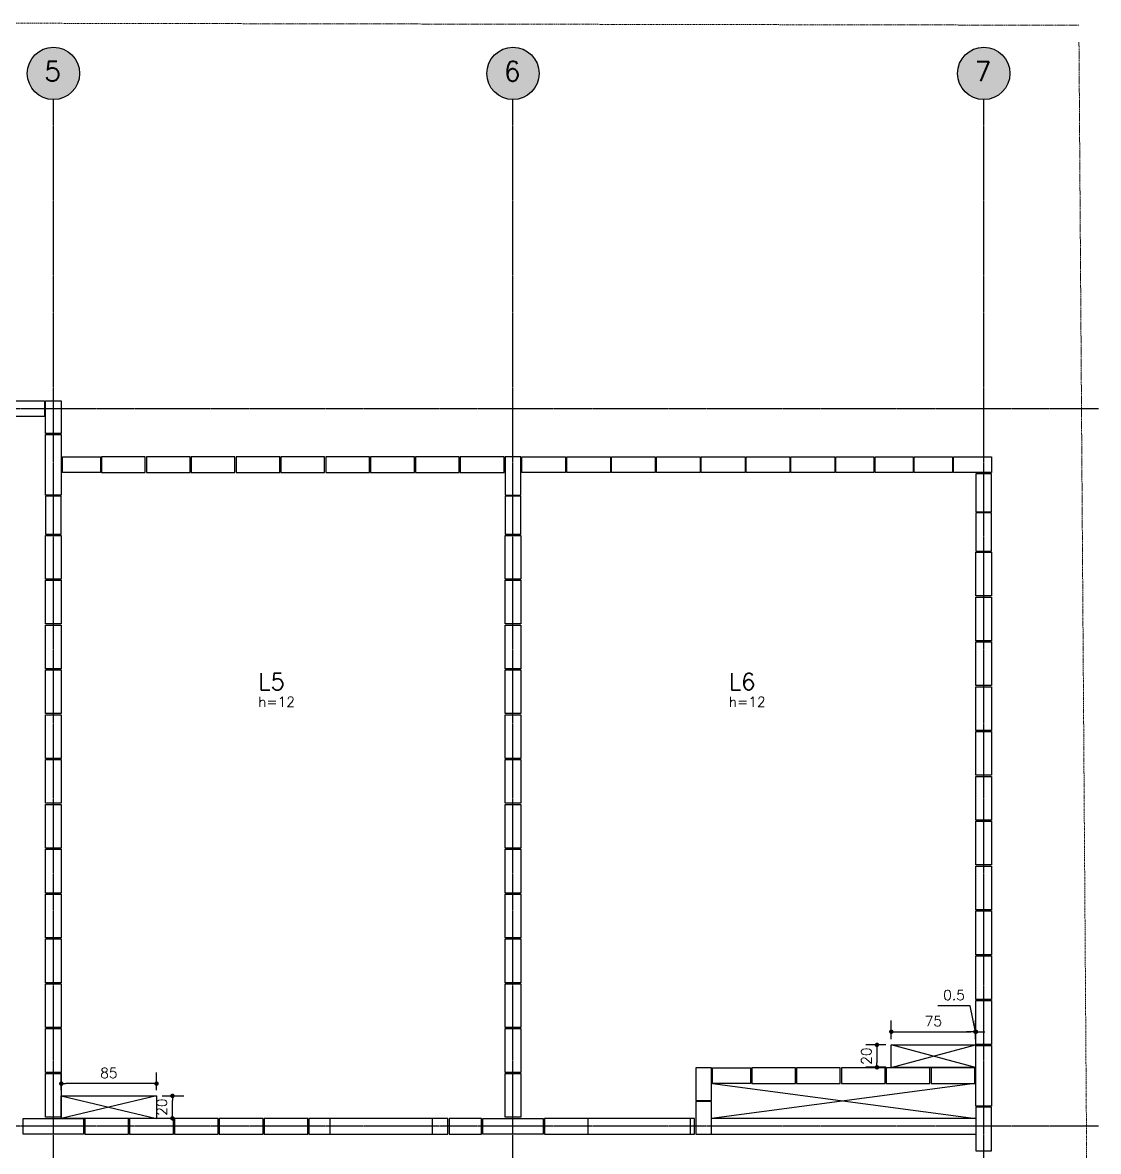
# Model space of a CAD drawing. Extents: x -856 to 20282, y 14720 to 28231.
# Drawn here: x 13605 to 14564, y 24350 to 25357 of the extents above; entities that cross this region are included whole.
import ezdxf

# ---------------------------------------------------------------- set-up
doc = ezdxf.new("R2010")
doc.units = 0
doc.linetypes.add('AXES', pattern=[0.54, 0.3, -0.08, 0.08, -0.08])
doc.linetypes.add('Double dash', pattern=[55, 20, -5, 10, -5, 10, -5])
doc.layers.get('0').update_dxf_attribs({"linetype": 'CONTINUOUS'})
doc.layers.get('Defpoints').update_dxf_attribs({"linetype": 'CONTINUOUS'})
for name, color, linetype in [('COTA', 1, 'CONTINUOUS'), ('EIXOS', 1, 'AXES'), ('H4', 254, 'CONTINUOUS'), ('IND-EIXOS', 2, 'CONTINUOUS'), ('L-D', 2, 'CONTINUOUS'), ('L-N', 4, 'CONTINUOUS'), ('PENA_1', 1, 'CONTINUOUS'), ('TEXT-EIXOS', 3, 'CONTINUOUS'), ('VIGA', 3, 'CONTINUOUS')]:
    doc.layers.add(name, color=color, linetype=linetype)
doc.layers.add('TLV-DVI-___-CNT', color=7, linetype='Double dash', lineweight=9)
doc.styles.add('COTA', font='romans.shx')
doc.styles.get("Standard").update_dxf_attribs({"font": 'ROMANS.SHX'})
doc.styles.add('Texto1', font='romans.shx', dxfattribs={"height": 9})
doc.dimstyles.new('forma', dxfattribs={"dimscale": 5, "dimtxt": 1.8, "dimasz": 0.8, "dimexe": 2, "dimexo": 1, "dimgap": 1, "dimtad": 1, "dimdec": 1, "dimzin": 9, "dimdsep": 46, "dimtxsty": 'COTA', "dimblk1": 'DOT', "dimblk2": 'DOT', "dimsah": 1, "dimcen": 0, "dimdle": 1, "dimclrd": 256, "dimclre": 256, "dimclrt": 2, "dimadec": 0, "dimazin": 0, "dimtfac": 1, "dimtdec": 0, "dimtmove": 0, "dimatfit": 3, "dimfxl": 1, "dimtolj": 1, "dimtzin": 0, "dimarcsym": 0})

# ---------------------------------------------------------------- blocks, each defined once
blk = doc.blocks.new('Family - ___-2103959-PLANTA INFERIOR 2')
at = {"layer": 'TLV-DVI-___-CNT', "color": 1, "true_color": 0xff0000}
for p, q in [((-30001, 10030), (-17649, 10007)), ((-17579, -196), (-17648, 9857))]:
    blk.add_line(p, q, dxfattribs=at)
blk = doc.blocks.new('A$C8a1ee3b4')
at = {"layer": 'TLV-DVI-___-CNT', "color": 1, "true_color": 0xff0000, "xscale": 0.1, "yscale": 0.1, "zscale": 0.1}
blk.add_blockref('Family - ___-2103959-PLANTA INFERIOR 2', (4865.2, 1037.1), dxfattribs=at)
blk = doc.blocks.new('_Dot')
at = {"color": 0, "linetype": 'ByBlock', "lineweight": -2}
blk.add_line((-0.5, 0), (-1, 0), dxfattribs=at)
at = {"color": 0, "linetype": 'ByBlock', "const_width": 0.5}
blk.add_lwpolyline([(-0.25, 0, 1), (0.25, 0, 1)], format="xyb", close=True, dxfattribs=at)
blk = doc.blocks.new('*D639')
at = {"layer": 'COTA', "lineweight": -2, "transparency": 16777216}
for p, q in [((13729.1, 24399.9), (13748.3, 24399.9)), ((13738.3, 24383.9), (13738.3, 24395.9)), ((13729.1, 24379.9), (13748.3, 24379.9))]:
    blk.add_line(p, q, dxfattribs=at)
at = {"layer": 'Defpoints', "color": 0, "transparency": 16777216}
for p in [(13724.1, 24399.9), (13738.3, 24399.9), (13724.1, 24379.9)]:
    blk.add_point(p, dxfattribs=at)
at = {"layer": 'COTA', "lineweight": -2, "transparency": 16777216, "xscale": 4, "yscale": 4, "zscale": 4}
for p, rotation in [((13738.3, 24399.9), 90), ((13738.3, 24379.9), 270)]:
    blk.add_blockref('_Dot', p, dxfattribs=dict(at, rotation=rotation))
at = {"layer": 'COTA', "color": 2, "transparency": 16777216, "insert": (13728.8, 24389.9), "char_height": 9, "attachment_point": 5, "rotation": 90, "style": 'COTA'}
blk.add_mtext('\\A1;20 ', dxfattribs=at)
blk = doc.blocks.new('*D640')
at = {"layer": 'COTA', "lineweight": -2, "transparency": 16777216}
for p, q in [((13639.1, 24404.9), (13639.1, 24420.8)), ((13724.1, 24404.9), (13724.1, 24420.8)), ((13720.1, 24410.8), (13643.1, 24410.8))]:
    blk.add_line(p, q, dxfattribs=at)
at = {"layer": 'Defpoints', "color": 0, "transparency": 16777216}
for p in [(13639.1, 24410.8), (13639.1, 24399.9), (13724.1, 24399.9)]:
    blk.add_point(p, dxfattribs=at)
at = {"layer": 'COTA', "lineweight": -2, "transparency": 16777216, "xscale": 4, "yscale": 4, "zscale": 4, "rotation": 180}
blk.add_blockref('_Dot', (13639.1, 24410.8), dxfattribs=at)
at = {"layer": 'COTA', "lineweight": -2, "transparency": 16777216, "xscale": 4, "yscale": 4, "zscale": 4}
blk.add_blockref('_Dot', (13724.1, 24410.8), dxfattribs=at)
at = {"layer": 'COTA', "color": 2, "transparency": 16777216, "insert": (13681.6, 24420.3), "char_height": 9, "attachment_point": 5, "style": 'COTA'}
blk.add_mtext('\\A1;85 ', dxfattribs=at)
blk = doc.blocks.new('*D641')
at = {"layer": 'COTA', "lineweight": -2, "transparency": 16777216}
for p, q in [((14379.6, 24450.4), (14379.6, 24467.1)), ((14454.6, 24450.4), (14454.6, 24467.1)), ((14383.6, 24457.1), (14450.6, 24457.1))]:
    blk.add_line(p, q, dxfattribs=at)
at = {"layer": 'Defpoints', "color": 0, "transparency": 16777216}
for p in [(14454.6, 24457.1), (14379.6, 24445.4), (14454.6, 24445.4)]:
    blk.add_point(p, dxfattribs=at)
at = {"layer": 'COTA', "lineweight": -2, "transparency": 16777216, "xscale": 4, "yscale": 4, "zscale": 4, "rotation": 180}
blk.add_blockref('_Dot', (14379.6, 24457.1), dxfattribs=at)
at = {"layer": 'COTA', "lineweight": -2, "transparency": 16777216, "xscale": 4, "yscale": 4, "zscale": 4}
blk.add_blockref('_Dot', (14454.6, 24457.1), dxfattribs=at)
at = {"layer": 'COTA', "color": 2, "transparency": 16777216, "insert": (14417.1, 24466.6), "char_height": 9, "attachment_point": 5, "style": 'COTA'}
blk.add_mtext('\\A1;75 ', dxfattribs=at)
blk = doc.blocks.new('*D642')
at = {"layer": 'COTA', "lineweight": -2, "transparency": 16777216}
for p, q in [((14374.6, 24445.4), (14356.8, 24445.4)), ((14366.8, 24441.4), (14366.8, 24429.4)), ((14374.6, 24425.4), (14356.8, 24425.4))]:
    blk.add_line(p, q, dxfattribs=at)
at = {"layer": 'Defpoints', "color": 0, "transparency": 16777216}
for p in [(14379.6, 24445.4), (14366.8, 24425.4), (14379.6, 24425.4)]:
    blk.add_point(p, dxfattribs=at)
at = {"layer": 'COTA', "lineweight": -2, "transparency": 16777216, "xscale": 4, "yscale": 4, "zscale": 4}
for p, rotation in [((14366.8, 24445.4), 90), ((14366.8, 24425.4), 270)]:
    blk.add_blockref('_Dot', p, dxfattribs=dict(at, rotation=rotation))
at = {"layer": 'COTA', "color": 2, "transparency": 16777216, "insert": (14357.3, 24435.4), "char_height": 9, "attachment_point": 5, "rotation": 90, "style": 'COTA'}
blk.add_mtext('\\A1;20 ', dxfattribs=at)
blk = doc.blocks.new('*D643')
at = {"layer": 'COTA', "lineweight": -2, "transparency": 16777216}
for p, q in [((14450.1, 24480.3), (14421.2, 24480.3)), ((14454.8, 24457.1), (14450.1, 24480.3)), ((14454.6, 24450.4), (14454.6, 24467.1)), ((14455.1, 24449.9), (14455.1, 24467.1)), ((14450.6, 24457.1), (14446.6, 24457.1)), ((14454.6, 24457.1), (14455.1, 24457.1)), ((14454.6, 24457.1), (14455.1, 24457.1)), ((14459.1, 24457.1), (14463.1, 24457.1))]:
    blk.add_line(p, q, dxfattribs=at)
at = {"layer": 'Defpoints', "color": 0, "transparency": 16777216}
for p in [(14455.1, 24457.1), (14454.6, 24445.4), (14455.1, 24444.9)]:
    blk.add_point(p, dxfattribs=at)
at = {"layer": 'COTA', "lineweight": -2, "transparency": 16777216, "xscale": 4, "yscale": 4, "zscale": 4}
blk.add_blockref('_Dot', (14454.6, 24457.1), dxfattribs=at)
at = {"layer": 'COTA', "lineweight": -2, "transparency": 16777216, "xscale": 4, "yscale": 4, "zscale": 4, "rotation": 180}
blk.add_blockref('_Dot', (14455.1, 24457.1), dxfattribs=at)
at = {"layer": 'COTA', "color": 2, "transparency": 16777216, "insert": (14435.6, 24489.8), "char_height": 9, "attachment_point": 5, "style": 'COTA'}
blk.add_mtext('\\A1;0.5 ', dxfattribs=at)

msp = doc.modelspace()

# ---------------------------------------------------------------- hatches: boundary and pattern name
at = {"layer": 'H4'}
h = msp.add_hatch(color=256, dxfattribs=at)
edge = h.paths.add_edge_path()
edge.add_arc((13632.12, 25311.91), 23.33, 0, 360)
h = msp.add_hatch(color=256, dxfattribs=at)
edge = h.paths.add_edge_path()
edge.add_arc((14042.08, 25311.91), 23.33, 0, 360)
h = msp.add_hatch(color=256, dxfattribs=at)
edge = h.paths.add_edge_path()
edge.add_arc((14462.08, 25311.91), 23.33, 0, 360)

# ---------------------------------------------------------------- linework, layer by layer
msp.add_line((14070.08, 24365.86), (14204.08, 24365.86))
for points in [[(13590.08, 25019.86), (13624.08, 25019.86), (13624.08, 25005.86), (13590.08, 25005.86), (13590.08, 25019.86)], [(13625.08, 24990.86), (13625.08, 25019.86), (13639.08, 25019.86), (13639.08, 24990.86), (13625.08, 24990.86)], [(13625.08, 24935.86), (13625.08, 24989.86), (13639.08, 24989.86), (13639.08, 24935.86), (13625.08, 24935.86)], [(13674.08, 24955.86), (13640.08, 24955.86), (13640.08, 24969.86), (13674.08, 24969.86), (13674.08, 24955.86)], [(13675.08, 24955.86), (13714.08, 24955.86), (13714.08, 24969.86), (13675.08, 24969.86), (13675.08, 24955.86)], [(13715.08, 24955.86), (13754.08, 24955.86), (13754.08, 24969.86), (13715.08, 24969.86), (13715.08, 24955.86)], [(13755.08, 24955.86), (13794.08, 24955.86), (13794.08, 24969.86), (13755.08, 24969.86), (13755.08, 24955.86)], [(13795.08, 24955.86), (13834.08, 24955.86), (13834.08, 24969.86), (13795.08, 24969.86), (13795.08, 24955.86)], [(13835.08, 24955.86), (13874.08, 24955.86), (13874.08, 24969.86), (13835.08, 24969.86), (13835.08, 24955.86)], [(13875.08, 24955.86), (13914.08, 24955.86), (13914.08, 24969.86), (13875.08, 24969.86), (13875.08, 24955.86)], [(13915.08, 24955.86), (13954.08, 24955.86), (13954.08, 24969.86), (13915.08, 24969.86), (13915.08, 24955.86)], [(13955.08, 24955.86), (13994.08, 24955.86), (13994.08, 24969.86), (13955.08, 24969.86), (13955.08, 24955.86)], [(13995.08, 24955.86), (14034.08, 24955.86), (14034.08, 24969.86), (13995.08, 24969.86), (13995.08, 24955.86)], [(14035.08, 24969.86), (14035.08, 24935.86), (14049.08, 24935.86), (14049.08, 24969.86), (14035.08, 24969.86)], [(14089.08, 24955.86), (14050.08, 24955.86), (14050.08, 24969.86), (14089.08, 24969.86), (14089.08, 24955.86)], [(14129.08, 24955.86), (14090.08, 24955.86), (14090.08, 24969.86), (14129.08, 24969.86), (14129.08, 24955.86)], [(14169.08, 24955.86), (14130.08, 24955.86), (14130.08, 24969.86), (14169.08, 24969.86), (14169.08, 24955.86)], [(14209.08, 24955.86), (14170.08, 24955.86), (14170.08, 24969.86), (14209.08, 24969.86), (14209.08, 24955.86)], [(14249.08, 24955.86), (14210.08, 24955.86), (14210.08, 24969.86), (14249.08, 24969.86), (14249.08, 24955.86)], [(14289.08, 24955.86), (14250.08, 24955.86), (14250.08, 24969.86), (14289.08, 24969.86), (14289.08, 24955.86)], [(14329.08, 24955.86), (14290.08, 24955.86), (14290.08, 24969.86), (14329.08, 24969.86), (14329.08, 24955.86)], [(14364.08, 24955.86), (14330.08, 24955.86), (14330.08, 24969.86), (14364.08, 24969.86), (14364.08, 24955.86)], [(14399.08, 24955.86), (14365.08, 24955.86), (14365.08, 24969.86), (14399.08, 24969.86), (14399.08, 24955.86)], [(14434.08, 24955.86), (14400.08, 24955.86), (14400.08, 24969.86), (14434.08, 24969.86), (14434.08, 24955.86)], [(14469.08, 24955.86), (14435.08, 24955.86), (14435.08, 24969.86), (14469.08, 24969.86), (14469.08, 24955.86)], [(14469.08, 24920.86), (14469.08, 24954.86), (14455.08, 24954.86), (14455.08, 24920.86), (14469.08, 24920.86)], [(13625.08, 24934.86), (13625.08, 24900.86), (13639.08, 24900.86), (13639.08, 24934.86), (13625.08, 24934.86)], [(14035.08, 24934.86), (14035.08, 24900.86), (14049.08, 24900.86), (14049.08, 24934.86), (14035.08, 24934.86)], [(14469.08, 24885.86), (14469.08, 24919.86), (14455.08, 24919.86), (14455.08, 24885.86), (14469.08, 24885.86)], [(13639.08, 24899.86), (13639.08, 24860.86), (13625.08, 24860.86), (13625.08, 24899.86), (13639.08, 24899.86)], [(14049.08, 24899.86), (14049.08, 24860.86), (14035.08, 24860.86), (14035.08, 24899.86), (14049.08, 24899.86)], [(14469.08, 24884.86), (14469.08, 24845.86), (14455.08, 24845.86), (14455.08, 24884.86), (14469.08, 24884.86)], [(13639.08, 24859.86), (13639.08, 24820.86), (13625.08, 24820.86), (13625.08, 24859.86), (13639.08, 24859.86)], [(14049.08, 24859.86), (14049.08, 24820.86), (14035.08, 24820.86), (14035.08, 24859.86), (14049.08, 24859.86)], [(14469.08, 24844.86), (14469.08, 24805.86), (14455.08, 24805.86), (14455.08, 24844.86), (14469.08, 24844.86)], [(13639.08, 24819.86), (13639.08, 24780.86), (13625.08, 24780.86), (13625.08, 24819.86), (13639.08, 24819.86)], [(14049.08, 24819.86), (14049.08, 24780.86), (14035.08, 24780.86), (14035.08, 24819.86), (14049.08, 24819.86)], [(14469.08, 24804.86), (14469.08, 24765.86), (14455.08, 24765.86), (14455.08, 24804.86), (14469.08, 24804.86)], [(13639.08, 24779.86), (13639.08, 24740.86), (13625.08, 24740.86), (13625.08, 24779.86), (13639.08, 24779.86)], [(14049.08, 24779.86), (14049.08, 24740.86), (14035.08, 24740.86), (14035.08, 24779.86), (14049.08, 24779.86)], [(14469.08, 24764.86), (14469.08, 24725.86), (14455.08, 24725.86), (14455.08, 24764.86), (14469.08, 24764.86)], [(13639.08, 24739.86), (13639.08, 24700.86), (13625.08, 24700.86), (13625.08, 24739.86), (13639.08, 24739.86)], [(14049.08, 24739.86), (14049.08, 24700.86), (14035.08, 24700.86), (14035.08, 24739.86), (14049.08, 24739.86)], [(14469.08, 24724.86), (14469.08, 24685.86), (14455.08, 24685.86), (14455.08, 24724.86), (14469.08, 24724.86)], [(13639.08, 24699.86), (13639.08, 24660.86), (13625.08, 24660.86), (13625.08, 24699.86), (13639.08, 24699.86)], [(14049.08, 24699.86), (14049.08, 24660.86), (14035.08, 24660.86), (14035.08, 24699.86), (14049.08, 24699.86)], [(14469.08, 24684.86), (14469.08, 24645.86), (14455.08, 24645.86), (14455.08, 24684.86), (14469.08, 24684.86)], [(13639.08, 24659.86), (13639.08, 24620.86), (13625.08, 24620.86), (13625.08, 24659.86), (13639.08, 24659.86)], [(14049.08, 24659.86), (14049.08, 24620.86), (14035.08, 24620.86), (14035.08, 24659.86), (14049.08, 24659.86)], [(14469.08, 24644.86), (14469.08, 24605.86), (14455.08, 24605.86), (14455.08, 24644.86), (14469.08, 24644.86)], [(13639.08, 24619.86), (13639.08, 24580.86), (13625.08, 24580.86), (13625.08, 24619.86), (13639.08, 24619.86)], [(14049.08, 24619.86), (14049.08, 24580.86), (14035.08, 24580.86), (14035.08, 24619.86), (14049.08, 24619.86)], [(14469.08, 24604.86), (14469.08, 24565.86), (14455.08, 24565.86), (14455.08, 24604.86), (14469.08, 24604.86)], [(13639.08, 24579.86), (13639.08, 24540.86), (13625.08, 24540.86), (13625.08, 24579.86), (13639.08, 24579.86)], [(14049.08, 24579.86), (14049.08, 24540.86), (14035.08, 24540.86), (14035.08, 24579.86), (14049.08, 24579.86)], [(14469.08, 24564.86), (14469.08, 24525.86), (14455.08, 24525.86), (14455.08, 24564.86), (14469.08, 24564.86)], [(13639.08, 24539.86), (13639.08, 24500.86), (13625.08, 24500.86), (13625.08, 24539.86), (13639.08, 24539.86)], [(14049.08, 24539.86), (14049.08, 24500.86), (14035.08, 24500.86), (14035.08, 24539.86), (14049.08, 24539.86)], [(14469.08, 24524.86), (14469.08, 24485.86), (14455.08, 24485.86), (14455.08, 24524.86), (14469.08, 24524.86)], [(13639.08, 24499.86), (13639.08, 24460.86), (13625.08, 24460.86), (13625.08, 24499.86), (13639.08, 24499.86)], [(14049.08, 24499.86), (14049.08, 24460.86), (14035.08, 24460.86), (14035.08, 24499.86), (14049.08, 24499.86)], [(14469.08, 24484.86), (14469.08, 24445.86), (14455.08, 24445.86), (14455.08, 24484.86), (14469.08, 24484.86)], [(13639.08, 24459.86), (13639.08, 24420.86), (13625.08, 24420.86), (13625.08, 24459.86), (13639.08, 24459.86)], [(14049.08, 24459.86), (14049.08, 24420.86), (14035.08, 24420.86), (14035.08, 24459.86), (14049.08, 24459.86)], [(14455.08, 24390.86), (14455.08, 24444.86), (14469.08, 24444.86), (14469.08, 24390.86), (14455.08, 24390.86)], [(13639.08, 24419.86), (13639.08, 24380.86), (13625.08, 24380.86), (13625.08, 24419.86), (13639.08, 24419.86)], [(14049.08, 24419.86), (14049.08, 24380.86), (14035.08, 24380.86), (14035.08, 24419.86), (14049.08, 24419.86)], [(14219.08, 24395.86), (14219.08, 24424.86), (14205.08, 24424.86), (14205.08, 24395.86), (14219.08, 24395.86)], [(14254.08, 24410.86), (14220.08, 24410.86), (14220.08, 24424.86), (14254.08, 24424.86), (14254.08, 24410.86)], [(14255.08, 24410.86), (14294.08, 24410.86), (14294.08, 24424.86), (14255.08, 24424.86), (14255.08, 24410.86)], [(14295.08, 24410.86), (14334.08, 24410.86), (14334.08, 24424.86), (14295.08, 24424.86), (14295.08, 24410.86)], [(14335.08, 24410.86), (14374.08, 24410.86), (14374.08, 24424.86), (14335.08, 24424.86), (14335.08, 24410.86)], [(14375.08, 24410.86), (14414.08, 24410.86), (14414.08, 24424.86), (14375.08, 24424.86), (14375.08, 24410.86)], [(14415.08, 24410.86), (14454.08, 24410.86), (14454.08, 24424.86), (14415.08, 24424.86), (14415.08, 24410.86)], [(14219.08, 24365.86), (14219.08, 24394.86), (14205.08, 24394.86), (14205.08, 24365.86), (14455.08, 24365.86)], [(14455.08, 24389.86), (14455.08, 24350.86), (14469.08, 24350.86), (14469.08, 24389.86), (14455.08, 24389.86)], [(13605.08, 24379.86), (13659.08, 24379.86), (13659.08, 24365.86), (13605.08, 24365.86), (13605.08, 24379.86)], [(13660.08, 24365.86), (13699.08, 24365.86), (13699.08, 24379.86), (13660.08, 24379.86), (13660.08, 24365.86)], [(13700.08, 24365.86), (13739.08, 24365.86), (13739.08, 24379.86), (13700.08, 24379.86), (13700.08, 24365.86)], [(13740.08, 24365.86), (13779.08, 24365.86), (13779.08, 24379.86), (13740.08, 24379.86), (13740.08, 24365.86)], [(13780.08, 24365.86), (13819.08, 24365.86), (13819.08, 24379.86), (13780.08, 24379.86), (13780.08, 24365.86)], [(13820.08, 24365.86), (13859.08, 24365.86), (13859.08, 24379.86), (13820.08, 24379.86), (13820.08, 24365.86)], [(13984.08, 24379.86), (13860.08, 24379.86), (13860.08, 24365.86), (13984.08, 24365.86)], [(13879.08, 24365.86), (13879.08, 24379.86)], [(13970.08, 24379.86), (13970.08, 24365.86)], [(13984.08, 24365.86), (13984.08, 24379.86)], [(14014.08, 24379.86), (13985.08, 24379.86), (13985.08, 24365.86), (14014.08, 24365.86), (14014.08, 24379.86)], [(14015.08, 24379.86), (14069.08, 24379.86), (14069.08, 24365.86), (14015.08, 24365.86), (14015.08, 24379.86)], [(14204.08, 24379.86), (14070.08, 24379.86), (14070.08, 24365.86)], [(14109.08, 24365.86), (14109.08, 24379.86)], [(14200.08, 24379.86), (14200.08, 24365.86)], [(14204.08, 24365.86), (14204.08, 24379.86)], [(14455.08, 24379.86), (14219.08, 24379.86)]]:
    msp.add_lwpolyline(points)
for points in [[(14454.58, 24425.36), (14379.58, 24425.36), (14379.58, 24445.36), (14454.58, 24445.36)], [(13639.08, 24399.86), (13724.08, 24399.86), (13724.08, 24379.86), (13639.08, 24379.86)]]:
    msp.add_lwpolyline(points, close=True)
at = {"layer": 'EIXOS', "color": 244, "true_color": 0x991b1e}
for p, q in [((13632.08, 23567.91), (13632.08, 25288.58)), ((14042.08, 23567.91), (14042.08, 25288.58)), ((14462.08, 23567.91), (14462.08, 25288.58)), ((14564.38, 25012.86), (11875.62, 25012.86)), ((14564.38, 24372.86), (11875.62, 24372.86))]:
    msp.add_line(p, q, dxfattribs=at)
at = {"layer": 'IND-EIXOS'}
for centre in [(13632.12, 25311.91), (14042.08, 25311.91), (14462.08, 25311.91)]:
    msp.add_circle(centre, 23.33, dxfattribs=at)
at = {"layer": 'PENA_1'}
for p, q in [((14379.58, 24425.36), (14454.58, 24445.36)), ((14454.58, 24425.36), (14379.58, 24445.36)), ((14454.08, 24410.86), (14219.08, 24379.86)), ((14220.08, 24410.86), (14455.08, 24379.86)), ((13724.08, 24399.86), (13639.08, 24379.86)), ((13639.08, 24399.86), (13724.08, 24379.86))]:
    msp.add_line(p, q, dxfattribs=at)

# ---------------------------------------------------------------- block references
at = {"layer": 'VIGA'}
msp.add_blockref('A$C8a1ee3b4', (11446.63, 23317.1), dxfattribs=at)

# ---------------------------------------------------------------- texts
at = {"layer": 'L-D', "style": 'Texto1'}
for p in [(13814.8, 24746.88), (14234.66, 24746.88)]:
    msp.add_text('h=12', height=9, dxfattribs=at).set_placement(p)
at = {"layer": 'L-N'}
for s, p in [('L5', (13814.8, 24761.88)), ('L6', (14234.66, 24761.88))]:
    msp.add_text(s, height=15, dxfattribs=at).set_placement(p)
at = {"layer": 'TEXT-EIXOS'}
for s, p in [('5', (13623.95, 25305.15)), ('6', (14033.91, 25305.15)), ('7', (14453.91, 25305.15))]:
    msp.add_text(s, height=17.5, dxfattribs=at).set_placement(p)

# ---------------------------------------------------------------- dimensions: what is measured, and where the dimension line sits
at = {"layer": 'COTA'}
dim = msp.add_linear_dim(base=(14455.08, 24457.08), p1=(14454.58, 24445.36), p2=(14455.08, 24444.86), dimstyle='forma', override={"dimpost": ' ', "dimtmove": 1}, dxfattribs=at)
dim.commit()
dim.dimension.update_dxf_attribs({"geometry": '*D643', "text_midpoint": (14445.06, 24480.34), "dimtype": 160})
for base, p1, p2, picture, middle in [((14454.58, 24457.08), (14379.58, 24445.36), (14454.58, 24445.36), '*D641', (14417.08, 24466.58)), ((13639.08, 24410.76), (13724.08, 24399.86), (13639.08, 24399.86), '*D640', (13681.58, 24420.26))]:
    dim = msp.add_linear_dim(base=base, p1=p1, p2=p2, dimstyle='forma', override={"dimpost": ' '}, dxfattribs=at)
    dim.commit()
    dim.dimension.update_dxf_attribs({"geometry": picture, "text_midpoint": middle})
for base, p1, p2, picture, middle in [((14366.78, 24425.36), (14379.58, 24445.36), (14379.58, 24425.36), '*D642', (14366.78, 24435.36)), ((13738.34, 24399.86), (13724.08, 24379.86), (13724.08, 24399.86), '*D639', (13738.34, 24389.86))]:
    dim = msp.add_linear_dim(base=base, p1=p1, p2=p2, angle=90, dimstyle='forma', override={"dimpost": ' '}, dxfattribs=at)
    dim.commit()
    dim.dimension.update_dxf_attribs({"geometry": picture, "text_midpoint": middle, "dimtype": 160})

doc.saveas('drawing.dxf')
